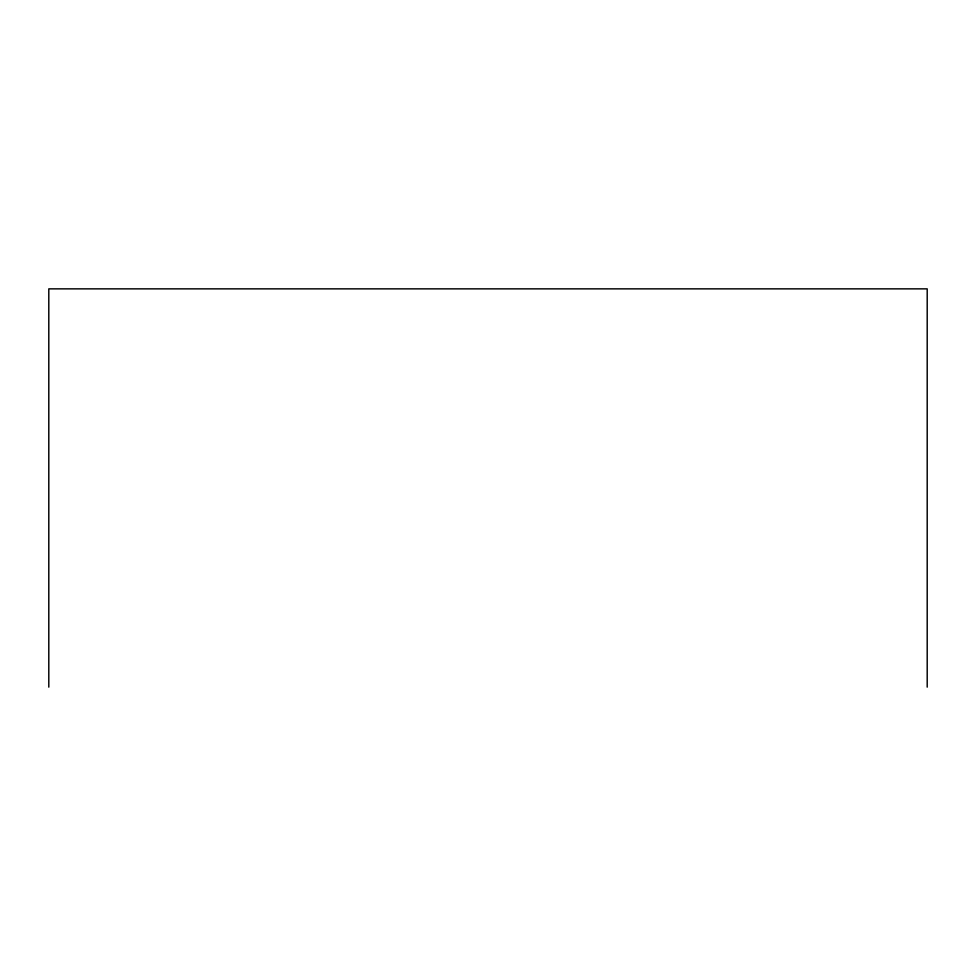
<?xml version="1.0" encoding="UTF-8"?>
<svg xmlns="http://www.w3.org/2000/svg" width="976" height="976" viewBox="0 0 976 976"><rect width="100%" height="100%" fill="white"/><g stroke="black" fill="none" stroke-linecap="round" stroke-linejoin="round"><path stroke-width="1.46" d="M927.2 687.141L927.2 288.859L48.8 288.859L48.8 687.141"/></g></svg>
